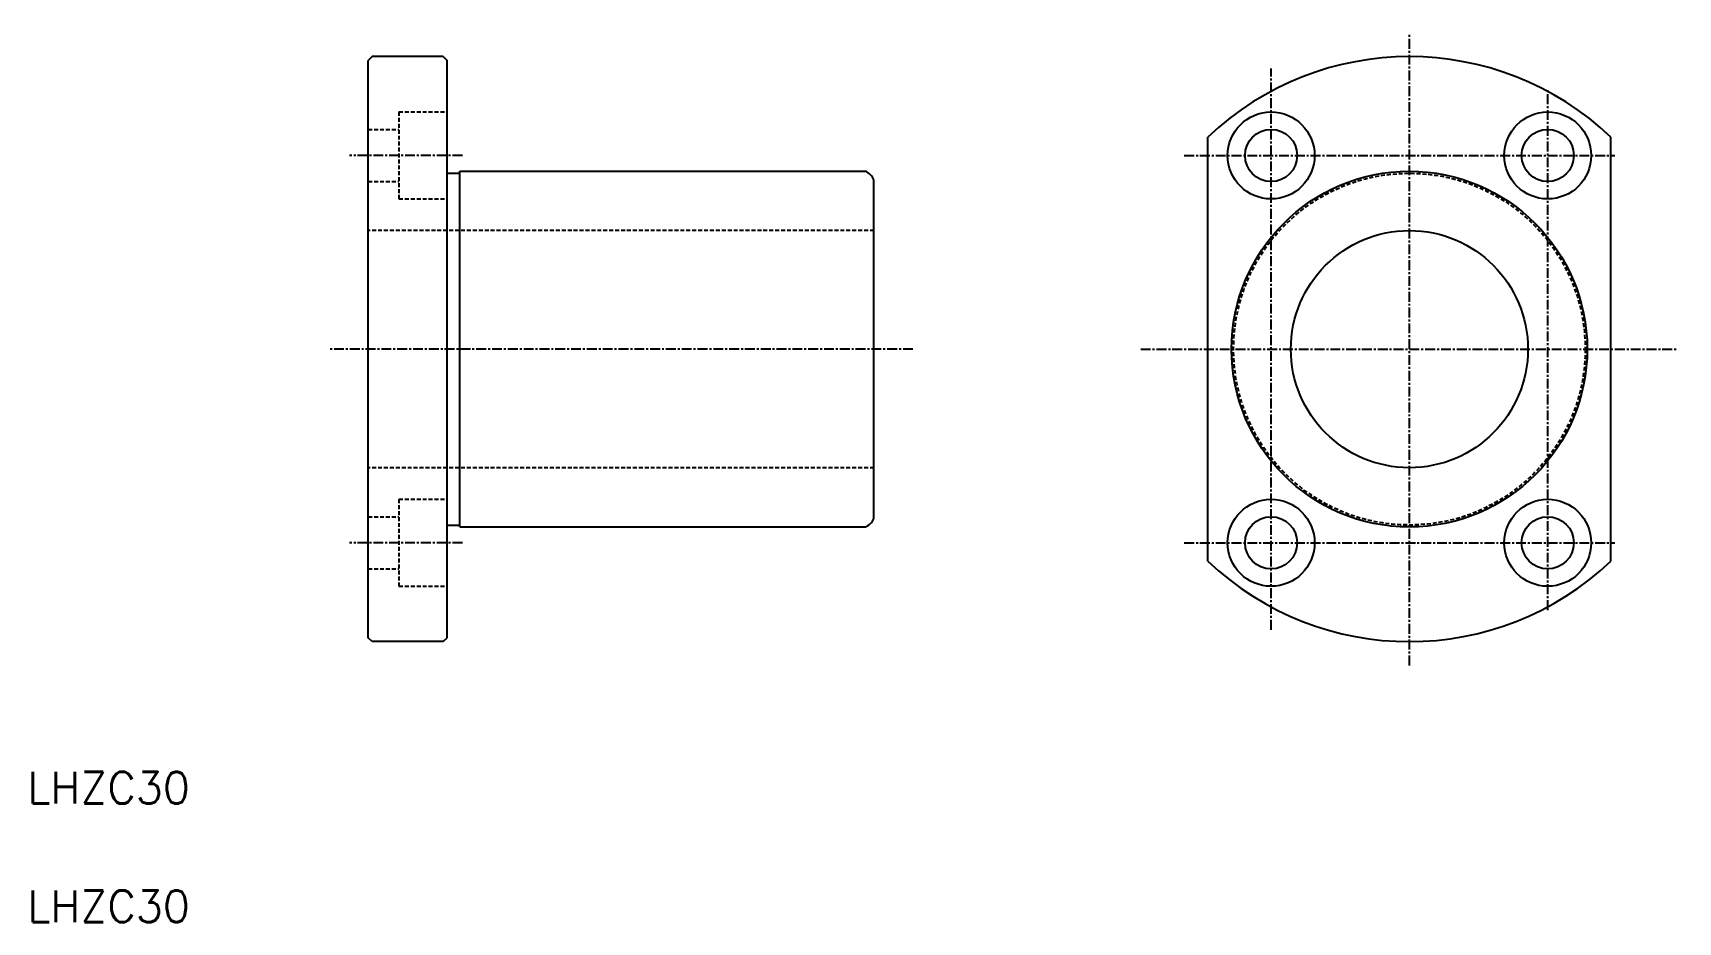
# Model space of a CAD drawing. Extents: x 201 to 409, y 119 to 232.
import ezdxf

# ---------------------------------------------------------------- set-up
doc = ezdxf.new("R2010")
doc.units = 0
doc.linetypes.add('CENTER', pattern=[2, 1.25, -0.25, 0.25, -0.25])
doc.linetypes.add('DASHED', pattern=[0.75, 0.5, -0.25])
doc.layers.get('0').update_dxf_attribs({"linetype": 'CONTINUOUS'})
doc.layers.add('CENTER', color=1, linetype='CENTER')
doc.styles.get("Standard").update_dxf_attribs({"font": 'txt.shx', "bigfont": 'bigfont.shx'})

msp = doc.modelspace()

# ---------------------------------------------------------------- linework, layer by layer
at = {"color": 7, "linetype": 'CONTINUOUS'}
for p, q in [((243.48, 228.76), (242.98, 228.26)), ((242.98, 155.26), (242.98, 228.26)), ((252.48, 228.76), (243.48, 228.76)), ((252.48, 228.76), (252.98, 228.26)), ((252.98, 155.26), (252.98, 228.26)), ((349.23, 164.95), (349.23, 218.57)), ((400.23, 164.95), (400.23, 218.57)), ((252.98, 214.01), (254.58, 214.01)), ((254.58, 214.26), (305.89, 214.26)), ((254.58, 169.26), (254.58, 214.26)), ((306.98, 170.35), (306.98, 213.17)), ((252.98, 169.51), (254.58, 169.51)), ((254.58, 169.26), (305.89, 169.26)), ((266.1, 169.26), (266.1, 169.26)), ((279.23, 169.26), (279.23, 169.26)), ((243.48, 154.76), (242.98, 155.26)), ((252.48, 154.76), (243.48, 154.76)), ((252.48, 154.76), (252.98, 155.26))]:
    msp.add_line(p, q, dxfattribs=at)
at = {"color": 3, "linetype": 'DASHED'}
for p, q in [((246.88, 221.76), (246.88, 210.76)), ((246.88, 221.76), (252.98, 221.76)), ((242.98, 219.56), (246.88, 219.56)), ((242.98, 212.96), (246.88, 212.96)), ((246.88, 210.76), (252.98, 210.76)), ((306.98, 206.76), (242.98, 206.76)), ((306.98, 176.76), (242.98, 176.76)), ((246.88, 172.76), (246.88, 161.76)), ((246.88, 172.76), (252.98, 172.76)), ((242.98, 170.56), (246.88, 170.56)), ((242.98, 163.96), (246.88, 163.96)), ((246.88, 161.76), (252.98, 161.76))]:
    msp.add_line(p, q, dxfattribs=at)
at = {"color": 7, "linetype": 'CONTINUOUS'}
for centre, radius in [((357.23, 216.26), 5.5), ((392.23, 216.26), 5.5), ((357.23, 216.26), 3.3), ((392.23, 216.26), 3.3), ((374.73, 191.76), 22.5), ((374.73, 191.76), 15), ((357.23, 167.26), 5.5), ((392.23, 167.26), 5.5), ((357.23, 167.26), 3.3), ((392.23, 167.26), 3.3)]:
    msp.add_circle(centre, radius, dxfattribs=at)
at = {"color": 3, "linetype": 'DASHED'}
msp.add_circle((374.73, 191.76), 22.25, dxfattribs=at)
at = {"color": 7, "linetype": 'CONTINUOUS'}
for centre, radius, start, end in [((374.73, 191.76), 37, 46.434, 133.566), ((305.13, 212.41), 2, 22.3316, 67.6684), ((305.13, 171.11), 2, 292.3316, 337.6684), ((374.73, 191.76), 37, 226.434, 313.566)]:
    msp.add_arc(centre, radius, start, end, dxfattribs=at)
at = {"layer": 'CENTER', "color": 1, "linetype": 'CENTER'}
for p, q in [((374.73, 151.76), (374.73, 231.76)), ((357.23, 156.26), (357.23, 227.26)), ((392.23, 158.76), (392.23, 224.76)), ((254.9, 216.26), (240.63, 216.26)), ((346.23, 216.26), (400.73, 216.26)), ((311.91, 191.76), (238.08, 191.76)), ((340.73, 191.76), (408.73, 191.76)), ((254.9, 167.26), (240.63, 167.26)), ((346.23, 167.26), (400.73, 167.26))]:
    msp.add_line(p, q, dxfattribs=at)

# ---------------------------------------------------------------- texts
at = {"color": 7, "linetype": 'CONTINUOUS'}
for p in [(199.87, 134.28), (199.87, 119.28)]:
    msp.add_text('LHZC30', height=4, dxfattribs=at).set_placement(p)

doc.saveas('drawing.dxf')
